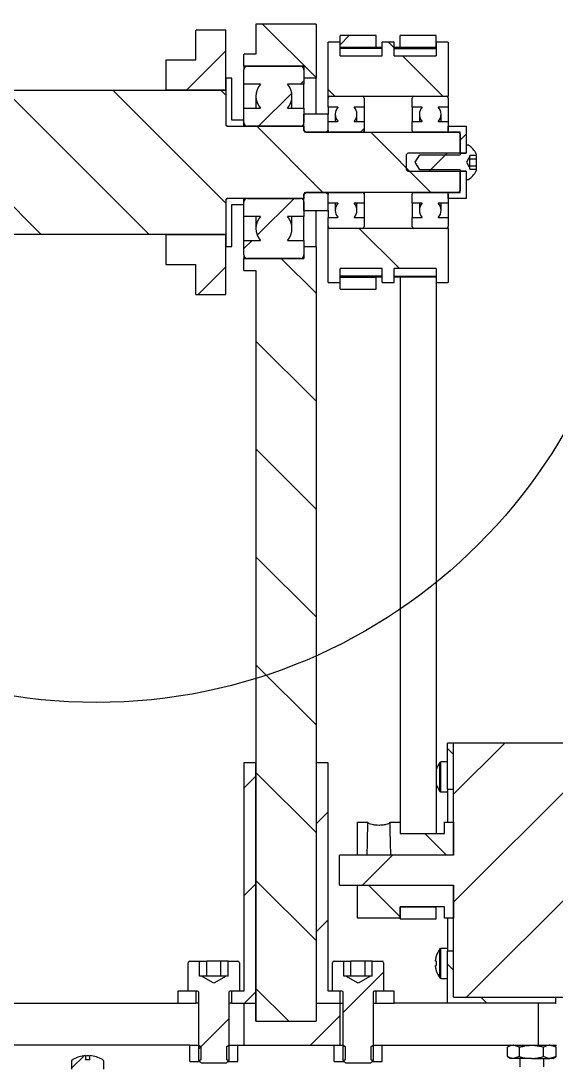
# Model space of a CAD drawing. Header units: millimetres. Extents: x -213 to 452, y 0 to 414.
# Drawn here: x 320.18 to 342.44, y 219.14 to 262.6 of the extents above; entities that cross this region are included whole.
import ezdxf

# ---------------------------------------------------------------- set-up
doc = ezdxf.new("R2010")
doc.units = ezdxf.units.MM
doc.linetypes.add('HIDDEN', pattern=[1.905, 1.27, -0.635])
doc.layers.add('NETDUT', color=7, linetype='HIDDEN')
doc.layers.add('NETMANH', color=7, linetype='Continuous')

msp = doc.modelspace()

# ---------------------------------------------------------------- hatches: boundary and pattern name
at = {"layer": 'NETDUT', "linetype": 'Continuous', "lineweight": 18}
h = msp.add_hatch(dxfattribs=at)
h.set_pattern_fill('ANSI31', color=256, style=0)
h.paths.add_polyline_path([(327.4546, 262.2171), (327.4546, 260.9664), (326.2046, 260.9664), (326.2046, 259.7164), (328.7046, 259.7164), (328.7046, 262.2171)], flags=0)
h = msp.add_hatch(dxfattribs=at)
h.set_pattern_fill('ANSI31', color=256, angle=90, style=0)
h.paths.add_polyline_path([(329.9546, 262.4664), (329.9546, 261.2164), (329.4546, 261.2164), (329.4546, 260.7164), (331.9546, 260.7164), (331.9546, 260.2164), (332.4546, 260.2164), (332.4546, 262.4664)], flags=0)
h = msp.add_hatch(dxfattribs=at)
h.set_pattern_fill('ANSI31', color=256, angle=90, style=0)
h.paths.add_polyline_path([(337.4546, 261.1433), (335.7046, 261.1433), (335.7046, 261.7164), (335.2046, 261.7164), (335.2046, 261.1433), (333.4546, 261.1433), (333.4546, 261.7164), (332.9546, 261.7164), (332.9546, 259.4664), (337.9546, 259.4664), (337.9546, 261.7164), (337.4546, 261.7164)], flags=0)
h = msp.add_hatch(dxfattribs=at)
h.set_pattern_fill('ANSI31', color=256, style=0)
h.paths.add_polyline_path([(334.9546, 261.4945), (334.9546, 261.9945), (333.4546, 261.9945), (333.4546, 261.4945)], flags=0)
h = msp.add_hatch(dxfattribs=at)
h.set_pattern_fill('ANSI31', color=256, style=0)
h.paths.add_polyline_path([(337.4546, 261.4939), (337.4546, 261.9939), (335.9546, 261.9939), (335.9546, 261.4939)], flags=0)
h = msp.add_hatch(dxfattribs=at)
h.set_pattern_fill('ANSI31', color=256, style=0)
edge = h.paths.add_edge_path(flags=0)
edge.add_line((331.9546, 258.9664), (331.2636, 258.9664))
edge.add_arc((330.7046, 259.4664), 0.75, 318.18969, 401.81031)
edge.add_line((331.2636, 259.9664), (331.9546, 259.9664))
edge.add_line((331.9546, 259.9664), (331.9546, 260.5664))
edge.add_arc((331.8046, 260.5664), 0.15, 0, 90)
edge.add_line((331.8046, 260.7164), (329.6046, 260.7164))
edge.add_arc((329.6046, 260.5664), 0.15, 90, 180)
edge.add_line((329.4546, 260.5664), (329.4546, 259.9664))
edge.add_line((329.4546, 259.9664), (330.1455, 259.9664))
edge.add_arc((330.7046, 259.4664), 0.75, 138.18969, 221.81031)
edge.add_line((330.1455, 258.9664), (329.4546, 258.9664))
edge.add_line((329.4546, 258.9664), (329.4546, 258.3664))
edge.add_arc((329.6046, 258.3664), 0.15, 180, 270)
edge.add_line((329.6046, 258.2164), (331.8046, 258.2164))
edge.add_arc((331.8046, 258.3664), 0.15, 270, 360)
edge.add_line((331.9546, 258.3664), (331.9546, 258.9664))
h = msp.add_hatch(dxfattribs=at)
h.set_pattern_fill('ANSI31', color=256, style=0)
h.paths.add_polyline_path([(328.7546, 258.2164), (329.4546, 258.2164), (329.4546, 258.4664), (328.9546, 258.4664), (328.9546, 260.2164), (328.7046, 260.2164), (328.7046, 258.2664)], flags=0)
h = msp.add_hatch(dxfattribs=at)
h.set_pattern_fill('ANSI31', color=256, angle=90, style=0)
edge = h.paths.add_edge_path(flags=0)
edge.add_line((338.3796, 257.9664), (332.0296, 257.9664))
edge.add_arc((332.0296, 258.0414), 0.075, 180, 270, ccw=False)
edge.add_line((331.9546, 258.0414), (331.9546, 258.2164))
edge.add_line((331.9546, 258.2164), (328.7796, 258.2164))
edge.add_arc((328.7796, 258.2914), 0.075, 180, 270, ccw=False)
edge.add_line((328.7046, 258.2914), (328.7046, 259.7164))
edge.add_line((328.7046, 259.7164), (317.2046, 259.7164))
edge.add_line((317.2046, 259.7164), (317.2046, 258.2914))
edge.add_arc((317.1296, 258.2914), 0.075, 270, 360, ccw=False)
edge.add_line((317.1296, 258.2164), (308.0296, 258.2164))
edge.add_line((308.0296, 258.2164), (307.9546, 258.1414))
edge.add_line((307.9546, 258.1414), (307.9546, 257.0289))
edge.add_line((307.9546, 257.0289), (309.6418, 257.0289))
edge.add_line((309.6418, 257.0289), (309.8296, 256.7164))
edge.add_line((309.8296, 256.7164), (309.6418, 256.4039))
edge.add_line((309.6418, 256.4039), (307.9546, 256.4039))
edge.add_line((307.9546, 256.4039), (307.9546, 255.2914))
edge.add_line((307.9546, 255.2914), (308.0296, 255.2164))
edge.add_line((308.0296, 255.2164), (317.1296, 255.2164))
edge.add_arc((317.1296, 255.1414), 0.075, 0, 90, ccw=False)
edge.add_line((317.2046, 255.1414), (317.2046, 253.7164))
edge.add_line((317.2046, 253.7164), (328.7046, 253.7164))
edge.add_line((328.7046, 253.7164), (328.7046, 255.1414))
edge.add_arc((328.7796, 255.1414), 0.075, 90, 180, ccw=False)
edge.add_line((328.7796, 255.2164), (331.9546, 255.2164))
edge.add_line((331.9546, 255.2164), (331.9546, 255.3914))
edge.add_arc((332.0296, 255.3914), 0.075, 90, 180, ccw=False)
edge.add_line((332.0296, 255.4664), (338.3796, 255.4664))
edge.add_line((338.3796, 255.4664), (338.4546, 255.5414))
edge.add_line((338.4546, 255.5414), (338.4546, 256.4039))
edge.add_line((338.4546, 256.4039), (336.7673, 256.4039))
edge.add_line((336.7673, 256.4039), (336.5796, 256.7164))
edge.add_line((336.5796, 256.7164), (336.7673, 257.0289))
edge.add_line((336.7673, 257.0289), (338.4546, 257.0289))
edge.add_line((338.4546, 257.0289), (338.4546, 257.8914))
edge.add_line((338.4546, 257.8914), (338.3796, 257.9664))
h = msp.add_hatch(dxfattribs=at)
h.set_pattern_fill('ANSI31', color=256, style=0)
edge = h.paths.add_edge_path(flags=0)
edge.add_line((333.3691, 258.4164), (332.9546, 258.4164))
edge.add_line((332.9546, 258.4164), (332.9546, 258.0414))
edge.add_arc((333.0296, 258.0414), 0.075, 180, 270)
edge.add_line((333.0296, 257.9664), (334.3796, 257.9664))
edge.add_arc((334.3796, 258.0414), 0.075, 270, 360)
edge.add_line((334.4546, 258.0414), (334.4546, 258.4164))
edge.add_line((334.4546, 258.4164), (334.04, 258.4164))
edge.add_arc((333.7046, 258.7164), 0.45, 318.18969, 401.81031)
edge.add_line((334.04, 259.0164), (334.4546, 259.0164))
edge.add_line((334.4546, 259.0164), (334.4546, 259.3914))
edge.add_arc((334.3796, 259.3914), 0.075, 0, 90)
edge.add_line((334.3796, 259.4664), (333.0296, 259.4664))
edge.add_arc((333.0296, 259.3914), 0.075, 90, 180)
edge.add_line((332.9546, 259.3914), (332.9546, 259.0164))
edge.add_line((332.9546, 259.0164), (333.3691, 259.0164))
edge.add_arc((333.7046, 258.7164), 0.45, 138.18969, 221.81031)
h = msp.add_hatch(dxfattribs=at)
h.set_pattern_fill('ANSI31', color=256, style=0)
edge = h.paths.add_edge_path(flags=0)
edge.add_line((336.8691, 258.4164), (336.4546, 258.4164))
edge.add_line((336.4546, 258.4164), (336.4546, 258.0414))
edge.add_arc((336.5296, 258.0414), 0.075, 180, 270)
edge.add_line((336.5296, 257.9664), (337.8796, 257.9664))
edge.add_arc((337.8796, 258.0414), 0.075, 270, 360)
edge.add_line((337.9546, 258.0414), (337.9546, 258.4164))
edge.add_line((337.9546, 258.4164), (337.54, 258.4164))
edge.add_arc((337.2046, 258.7164), 0.45, 318.18969, 401.81031)
edge.add_line((337.54, 259.0164), (337.9546, 259.0164))
edge.add_line((337.9546, 259.0164), (337.9546, 259.3914))
edge.add_arc((337.8796, 259.3914), 0.075, 0, 90)
edge.add_line((337.8796, 259.4664), (336.5296, 259.4664))
edge.add_arc((336.5296, 259.3914), 0.075, 90, 180)
edge.add_line((336.4546, 259.3914), (336.4546, 259.0164))
edge.add_line((336.4546, 259.0164), (336.8691, 259.0164))
edge.add_arc((337.2046, 258.7164), 0.45, 138.18969, 221.81031)
h = msp.add_hatch(dxfattribs=at)
h.set_pattern_fill('ANSI31', color=256, style=0)
h.paths.add_polyline_path([(332.8796, 257.9664), (332.9546, 258.0414), (332.9546, 258.7164), (331.9546, 258.7164), (331.9546, 258.0414), (332.0296, 257.9664)], flags=0)
h = msp.add_hatch(dxfattribs=at)
h.set_pattern_fill('ANSI31', color=256, style=0)
h.paths.add_polyline_path([(338.4546, 257.9664), (338.4546, 257.0914), (338.7046, 257.0914), (338.7046, 258.2164), (337.9546, 258.2164), (337.9546, 257.9664)], flags=0)
h = msp.add_hatch(dxfattribs=at)
h.set_pattern_fill('ANSI31', color=256, style=0)
edge = h.paths.add_edge_path(flags=0)
edge.add_line((339.1171, 256.3602), (339.1171, 256.4278))
edge.add_line((339.1171, 256.4278), (338.8571, 256.4278))
edge.add_line((338.8571, 256.4278), (338.8571, 256.4664))
edge.add_line((338.8571, 256.4664), (338.7127, 256.7164))
edge.add_line((338.7127, 256.7164), (338.8571, 256.9664))
edge.add_line((338.8571, 256.9664), (338.8571, 257.0051))
edge.add_line((338.8571, 257.0051), (339.1171, 257.0051))
edge.add_line((339.1171, 257.0051), (339.1171, 257.0727))
edge.add_arc((338.3587, 256.7164), 0.8379, 25.1629, 58.25374)
edge.add_line((338.7996, 257.4289), (338.7046, 257.4289))
edge.add_line((338.7046, 257.4289), (338.7046, 257.1164))
edge.add_arc((338.6796, 257.1164), 0.025, 270, 360, ccw=False)
edge.add_line((338.6796, 257.0914), (336.2747, 257.0914))
edge.add_line((336.2747, 257.0914), (336.2046, 257.0213))
edge.add_line((336.2046, 257.0213), (336.2046, 256.4116))
edge.add_line((336.2046, 256.4116), (336.2747, 256.3414))
edge.add_line((336.2747, 256.3414), (338.6796, 256.3414))
edge.add_arc((338.6796, 256.3164), 0.025, 0, 90, ccw=False)
edge.add_line((338.7046, 256.3164), (338.7046, 256.0039))
edge.add_line((338.7046, 256.0039), (338.7996, 256.0039))
edge.add_arc((338.3587, 256.7164), 0.8379, 301.74626, 334.8371)
h = msp.add_hatch(dxfattribs=at)
h.set_pattern_fill('ANSI31', color=256, style=0)
h.paths.add_polyline_path([(338.4546, 256.3414), (338.4546, 255.4664), (337.9546, 255.4664), (337.9546, 255.2164), (338.7046, 255.2164), (338.7046, 256.3414)], flags=0)
h = msp.add_hatch(dxfattribs=at)
h.set_pattern_fill('ANSI31', color=256, style=0)
h.paths.add_polyline_path([(328.9546, 254.9664), (329.4546, 254.9664), (329.4546, 255.2164), (328.7546, 255.2164), (328.7046, 255.1664), (328.7046, 253.2164), (328.9546, 253.2164)], flags=0)
h = msp.add_hatch(dxfattribs=at)
h.set_pattern_fill('ANSI31', color=256, style=0)
edge = h.paths.add_edge_path(flags=0)
edge.add_line((331.2636, 254.4664), (331.9546, 254.4664))
edge.add_line((331.9546, 254.4664), (331.9546, 255.0664))
edge.add_arc((331.8046, 255.0664), 0.15, 0, 90)
edge.add_line((331.8046, 255.2164), (329.6046, 255.2164))
edge.add_arc((329.6046, 255.0664), 0.15, 90, 180)
edge.add_line((329.4546, 255.0664), (329.4546, 254.4664))
edge.add_line((329.4546, 254.4664), (330.1455, 254.4664))
edge.add_arc((330.7046, 253.9664), 0.75, 138.18969, 221.81031)
edge.add_line((330.1455, 253.4664), (329.4546, 253.4664))
edge.add_line((329.4546, 253.4664), (329.4546, 252.8664))
edge.add_arc((329.6046, 252.8664), 0.15, 180, 270)
edge.add_line((329.6046, 252.7164), (331.8046, 252.7164))
edge.add_arc((331.8046, 252.8664), 0.15, 270, 360)
edge.add_line((331.9546, 252.8664), (331.9546, 253.4664))
edge.add_line((331.9546, 253.4664), (331.2636, 253.4664))
edge.add_arc((330.7046, 253.9664), 0.75, 318.18969, 401.81031)
h = msp.add_hatch(dxfattribs=at)
h.set_pattern_fill('ANSI31', color=256, style=0)
h.paths.add_polyline_path([(331.9546, 254.7164), (332.9546, 254.7164), (332.9546, 255.3914), (332.8796, 255.4664), (332.0296, 255.4664), (331.9546, 255.3914)], flags=0)
h = msp.add_hatch(dxfattribs=at)
h.set_pattern_fill('ANSI31', color=256, style=0)
edge = h.paths.add_edge_path(flags=0)
edge.add_line((332.9546, 255.0164), (333.3691, 255.0164))
edge.add_arc((333.7046, 254.7164), 0.45, 138.18969, 221.81031)
edge.add_line((333.3691, 254.4164), (332.9546, 254.4164))
edge.add_line((332.9546, 254.4164), (332.9546, 254.0414))
edge.add_arc((333.0296, 254.0414), 0.075, 180, 270)
edge.add_line((333.0296, 253.9664), (334.3796, 253.9664))
edge.add_arc((334.3796, 254.0414), 0.075, 270, 360)
edge.add_line((334.4546, 254.0414), (334.4546, 254.4164))
edge.add_line((334.4546, 254.4164), (334.04, 254.4164))
edge.add_arc((333.7046, 254.7164), 0.45, 318.18969, 401.81031)
edge.add_line((334.04, 255.0164), (334.4546, 255.0164))
edge.add_line((334.4546, 255.0164), (334.4546, 255.3914))
edge.add_arc((334.3796, 255.3914), 0.075, 0, 90)
edge.add_line((334.3796, 255.4664), (333.0296, 255.4664))
edge.add_arc((333.0296, 255.3914), 0.075, 90, 180)
edge.add_line((332.9546, 255.3914), (332.9546, 255.0164))
h = msp.add_hatch(dxfattribs=at)
h.set_pattern_fill('ANSI31', color=256, style=0)
edge = h.paths.add_edge_path(flags=0)
edge.add_line((336.4546, 255.0164), (336.8691, 255.0164))
edge.add_arc((337.2046, 254.7164), 0.45, 138.18969, 221.81031)
edge.add_line((336.8691, 254.4164), (336.4546, 254.4164))
edge.add_line((336.4546, 254.4164), (336.4546, 254.0414))
edge.add_arc((336.5296, 254.0414), 0.075, 180, 270)
edge.add_line((336.5296, 253.9664), (337.8796, 253.9664))
edge.add_arc((337.8796, 254.0414), 0.075, 270, 360)
edge.add_line((337.9546, 254.0414), (337.9546, 254.4164))
edge.add_line((337.9546, 254.4164), (337.54, 254.4164))
edge.add_arc((337.2046, 254.7164), 0.45, 318.18969, 401.81031)
edge.add_line((337.54, 255.0164), (337.9546, 255.0164))
edge.add_line((337.9546, 255.0164), (337.9546, 255.3914))
edge.add_arc((337.8796, 255.3914), 0.075, 0, 90)
edge.add_line((337.8796, 255.4664), (336.5296, 255.4664))
edge.add_arc((336.5296, 255.3914), 0.075, 90, 180)
edge.add_line((336.4546, 255.3914), (336.4546, 255.0164))
h = msp.add_hatch(dxfattribs=at)
h.set_pattern_fill('ANSI31', color=256, angle=90, style=0)
h.paths.add_polyline_path([(335.2046, 251.7164), (335.7046, 251.7164), (335.7046, 252.2896), (337.4546, 252.2896), (337.4546, 251.7164), (337.9546, 251.7164), (337.9546, 253.9664), (332.9546, 253.9664), (332.9546, 251.7164), (333.4546, 251.7164), (333.4546, 252.2896), (335.2046, 252.2896)], flags=0)
h = msp.add_hatch(dxfattribs=at)
h.set_pattern_fill('ANSI31', color=256, style=0)
h.paths.add_polyline_path([(327.4546, 252.4664), (327.4546, 251.2164), (328.7046, 251.2164), (328.7046, 253.7164), (326.2046, 253.7164), (326.2046, 252.4664)], flags=0)
h = msp.add_hatch(dxfattribs=at)
h.set_pattern_fill('ANSI31', color=256, angle=90, style=0)
h.paths.add_polyline_path([(329.4546, 252.7164), (329.4546, 252.2164), (329.9546, 252.2164), (329.9546, 220.9664), (332.4546, 220.9664), (332.4546, 253.2164), (331.9546, 253.2164), (331.9546, 252.7164)], flags=0)
h = msp.add_hatch(dxfattribs=at)
h.set_pattern_fill('ANSI31', color=256, style=0)
h.paths.add_polyline_path([(333.4546, 251.9389), (333.4546, 251.4389), (334.9546, 251.4389), (334.9546, 251.9389)], flags=0)
h = msp.add_hatch(dxfattribs=at)
h.set_pattern_fill('ANSI31', color=256, style=0)
h.paths.add_polyline_path([(350.6796, 232.5414), (350.0665, 232.5414), (350.0665, 231.2914), (348.643, 231.2914), (348.643, 232.5414), (338.1796, 232.5414), (338.1796, 227.8789), (333.4296, 227.8789), (333.4296, 226.6289), (338.1796, 226.6289), (338.1796, 221.9664), (350.6796, 221.9664)], flags=0)
h = msp.add_hatch(dxfattribs=at)
h.set_pattern_fill('ANSI31', color=256, angle=90, style=0)
h.paths.add_polyline_path([(338.1796, 230.6289), (338.1796, 232.5414), (337.9296, 232.5414), (337.9296, 230.6289)], flags=0)
h = msp.add_hatch(dxfattribs=at)
h.set_pattern_fill('ANSI31', color=256, style=0)
h.paths.add_polyline_path([(329.9546, 231.7164), (329.4546, 231.7164), (329.4546, 222.2164), (328.9546, 222.2164), (328.9546, 221.7164), (329.9546, 221.7164)], flags=0)
h = msp.add_hatch(dxfattribs=at)
h.set_pattern_fill('ANSI31', color=256, style=0)
h.paths.add_polyline_path([(333.4546, 222.2164), (332.9546, 222.2164), (332.9546, 231.7164), (332.4546, 231.7164), (332.4546, 221.7164), (333.4546, 221.7164)], flags=0)
h = msp.add_hatch(dxfattribs=at)
h.set_pattern_fill('ANSI31', color=256, angle=90, style=0)
edge = h.paths.add_edge_path(flags=0)
edge.add_line((334.1796, 229.2539), (334.1796, 227.8789))
edge.add_line((334.1796, 227.8789), (334.5707, 227.8789))
edge.add_ellipse((335.0671, 227.2539), major_axis=(0, -5.1716), ratio=0.096681, start_angle=247.24919, end_angle=263.05877, ccw=False)
edge.add_line((334.606, 229.2539), (334.1796, 229.2539))
h = msp.add_hatch(dxfattribs=at)
h.set_pattern_fill('ANSI31', color=256, angle=90, style=0)
edge = h.paths.add_edge_path(flags=0)
edge.add_line((335.9546, 228.7814), (335.9546, 229.2539))
edge.add_line((335.9546, 229.2539), (335.5282, 229.2539))
edge.add_ellipse((335.0671, 227.2539), major_axis=(0, -5.1716), ratio=0.096681, start_angle=96.94123, end_angle=112.75081, ccw=False)
edge.add_line((335.5634, 227.8789), (338.1796, 227.8789))
edge.add_line((338.1796, 227.8789), (338.1796, 229.2539))
edge.add_line((338.1796, 229.2539), (337.8046, 229.2539))
edge.add_line((337.8046, 229.2539), (337.8046, 228.7814))
edge.add_line((337.8046, 228.7814), (335.9546, 228.7814))
h = msp.add_hatch(dxfattribs=at)
h.set_pattern_fill('ANSI31', color=256, angle=90, style=0)
h.paths.add_polyline_path([(334.1796, 226.6289), (334.1796, 225.2539), (335.9546, 225.2539), (335.9546, 225.7264), (337.8046, 225.7264), (337.8046, 225.2539), (338.1796, 225.2539), (338.1796, 226.6289)], flags=0)
h = msp.add_hatch(dxfattribs=at)
h.set_pattern_fill('ANSI31', color=256, style=0)
h.paths.add_polyline_path([(335.9546, 225.7264), (335.9546, 225.2264), (337.4546, 225.2264), (337.4546, 225.7264)], flags=0)
h = msp.add_hatch(dxfattribs=at)
h.set_pattern_fill('ANSI31', color=256, angle=90, style=0)
h.paths.add_polyline_path([(338.1796, 221.9664), (338.1796, 223.8789), (337.9296, 223.8789), (337.9296, 221.7164), (342.4296, 221.7164), (342.4296, 221.9664)], flags=0)
h = msp.add_hatch(dxfattribs=at)
h.set_pattern_fill('ANSI31', color=256, style=0)
edge = h.paths.add_edge_path(flags=0)
edge.add_line((329.2046, 223.4664), (328.794, 223.4664))
edge.add_line((328.794, 223.4664), (328.794, 222.8414))
edge.add_line((328.794, 222.8414), (328.7151, 222.8414))
edge.add_line((328.7151, 222.8414), (328.2046, 222.5467))
edge.add_line((328.2046, 222.5467), (327.6941, 222.8414))
edge.add_line((327.6941, 222.8414), (327.6151, 222.8414))
edge.add_line((327.6151, 222.8414), (327.6151, 223.4664))
edge.add_line((327.6151, 223.4664), (327.2046, 223.4664))
edge.add_arc((327.2046, 223.4039), 0.0625, 90, 180)
edge.add_line((327.1421, 223.4039), (327.1421, 222.2164))
edge.add_line((327.1421, 222.2164), (327.5296, 222.2164))
edge.add_arc((327.5296, 222.1664), 0.05, 0, 90, ccw=False)
edge.add_line((327.5796, 222.1664), (327.5796, 219.3277))
edge.add_line((327.5796, 219.3277), (327.6908, 219.2164))
edge.add_line((327.6908, 219.2164), (328.7183, 219.2164))
edge.add_line((328.7183, 219.2164), (328.8296, 219.3277))
edge.add_line((328.8296, 219.3277), (328.8296, 222.1664))
edge.add_arc((328.8796, 222.1664), 0.05, 90, 180, ccw=False)
edge.add_line((328.8796, 222.2164), (329.2671, 222.2164))
edge.add_line((329.2671, 222.2164), (329.2671, 223.4039))
edge.add_arc((329.2046, 223.4039), 0.0625, 0, 90)
h = msp.add_hatch(dxfattribs=at)
h.set_pattern_fill('ANSI31', color=256, style=0)
edge = h.paths.add_edge_path(flags=0)
edge.add_line((335.2046, 223.4664), (334.794, 223.4664))
edge.add_line((334.794, 223.4664), (334.794, 222.8414))
edge.add_line((334.794, 222.8414), (334.7151, 222.8414))
edge.add_line((334.7151, 222.8414), (334.2046, 222.5467))
edge.add_line((334.2046, 222.5467), (333.6941, 222.8414))
edge.add_line((333.6941, 222.8414), (333.6151, 222.8414))
edge.add_line((333.6151, 222.8414), (333.6151, 223.4664))
edge.add_line((333.6151, 223.4664), (333.2046, 223.4664))
edge.add_arc((333.2046, 223.4039), 0.0625, 90, 180)
edge.add_line((333.1421, 223.4039), (333.1421, 222.2164))
edge.add_line((333.1421, 222.2164), (333.5296, 222.2164))
edge.add_arc((333.5296, 222.1664), 0.05, 0, 90, ccw=False)
edge.add_line((333.5796, 222.1664), (333.5796, 219.3277))
edge.add_line((333.5796, 219.3277), (333.6908, 219.2164))
edge.add_line((333.6908, 219.2164), (334.7183, 219.2164))
edge.add_line((334.7183, 219.2164), (334.8296, 219.3277))
edge.add_line((334.8296, 219.3277), (334.8296, 222.1664))
edge.add_arc((334.8796, 222.1664), 0.05, 90, 180, ccw=False)
edge.add_line((334.8796, 222.2164), (335.2671, 222.2164))
edge.add_line((335.2671, 222.2164), (335.2671, 223.4039))
edge.add_arc((335.2046, 223.4039), 0.0625, 0, 90)
h = msp.add_hatch(dxfattribs=at)
h.set_pattern_fill('ANSI31', color=256, style=0)
h.paths.add_polyline_path([(327.4546, 222.2164), (326.7046, 222.2164), (326.7046, 221.7164), (327.4546, 221.7164)], flags=0)
h = msp.add_hatch(dxfattribs=at)
h.set_pattern_fill('ANSI31', color=256, style=0)
h.paths.add_polyline_path([(334.9546, 221.7164), (335.7046, 221.7164), (335.7046, 222.2164), (334.9546, 222.2164)], flags=0)
h = msp.add_hatch(dxfattribs=at)
h.set_pattern_fill('ANSI31', color=256, style=0)
h.paths.add_polyline_path([(333.4546, 221.7164), (332.4546, 221.7164), (332.4546, 220.9664), (329.9546, 220.9664), (329.9546, 221.7164), (329.4546, 221.7164), (329.4546, 219.9664), (333.4546, 219.9664)], flags=0)
h = msp.add_hatch(dxfattribs=at)
h.set_pattern_fill('ANSI31', color=256, angle=90, style=0)
h.paths.add_polyline_path([(327.5796, 219.9664), (327.2046, 219.9664), (327.2046, 219.2914), (327.5796, 219.2914), (327.5796, 219.2978), (327.6796, 219.3678), (327.6796, 219.8964)], flags=0)
h = msp.add_hatch(dxfattribs=at)
h.set_pattern_fill('ANSI31', color=256, angle=90, style=0)
h.paths.add_polyline_path([(329.2046, 219.9664), (328.8296, 219.9664), (328.7296, 219.8964), (328.7296, 219.3678), (328.8296, 219.2978), (328.8296, 219.2914), (329.2046, 219.2914)], flags=0)
h = msp.add_hatch(dxfattribs=at)
h.set_pattern_fill('ANSI31', color=256, angle=90, style=0)
h.paths.add_polyline_path([(333.5796, 219.9664), (333.2046, 219.9664), (333.2046, 219.2914), (333.5796, 219.2914), (333.5796, 219.2978), (333.6796, 219.3678), (333.6796, 219.8964)], flags=0)
h = msp.add_hatch(dxfattribs=at)
h.set_pattern_fill('ANSI31', color=256, angle=90, style=0)
h.paths.add_polyline_path([(335.2046, 219.9664), (334.8296, 219.9664), (334.7296, 219.8964), (334.7296, 219.3678), (334.8296, 219.2978), (334.8296, 219.2914), (335.2046, 219.2914)], flags=0)
h = msp.add_hatch(dxfattribs=at)
h.set_pattern_fill('ANSI31', color=256, style=0)
edge = h.paths.add_edge_path(flags=0)
edge.add_spline(control_points=[(323.6084, 219.3156), (323.6084, 219.3221), (323.6073, 219.3287), (323.6054, 219.3349), (323.6039, 219.3396), (323.6018, 219.3441), (323.5994, 219.3482), (323.5951, 219.3554), (323.5894, 219.3618), (323.5829, 219.367), (323.5803, 219.369), (323.5775, 219.3709), (323.5747, 219.3726)], knot_values=[0.0017024, 0.0017024, 0.0017024, 0.0017024, 0.0017814, 0.0017814, 0.0017814, 0.0018399, 0.0018399, 0.0018399, 0.0019406, 0.0019406, 0.0019406, 0.0019808, 0.0019808, 0.0019808, 0.0019808], weights=[1, 1, 1, 1, 1, 1, 1, 1, 1, 1, 1, 1, 1], degree=3, periodic=0)
edge.add_arc((322.9546, 218.3164), 1.2247, 59.58132, 85.66856)
edge.add_line((323.0471, 219.5377), (323.0471, 219.3659))
edge.add_line((323.0471, 219.3659), (322.8621, 219.3659))
edge.add_line((322.8621, 219.3659), (322.8621, 219.5377))
edge.add_arc((322.9546, 218.3164), 1.2247, 94.33144, 120.41868)
edge.add_spline(control_points=[(322.3344, 219.3726), (322.3296, 219.3698), (322.3251, 219.3664), (322.3211, 219.3625), (322.3159, 219.3575), (322.3115, 219.3517), (322.3081, 219.3453), (322.3048, 219.3391), (322.3025, 219.3322), (322.3015, 219.3252), (322.301, 219.322), (322.3007, 219.3188), (322.3007, 219.3156)], knot_values=[0.0005088, 0.0005088, 0.0005088, 0.0005088, 0.0005761, 0.0005761, 0.0005761, 0.0006626, 0.0006626, 0.0006626, 0.0007479, 0.0007479, 0.0007479, 0.0007865, 0.0007865, 0.0007865, 0.0007865], weights=[1, 1, 1, 1, 1, 1, 1, 1, 1, 1, 1, 1, 1], degree=3, periodic=0)
edge.add_line((322.3007, 219.3156), (322.3007, 218.9664))
edge.add_line((322.3007, 218.9664), (322.6423, 218.9664))
edge.add_spline(control_points=[(322.6423, 218.9664), (322.6436, 218.9664), (322.645, 218.9664), (322.6463, 218.9663), (322.6508, 218.9658), (322.6553, 218.9646), (322.6594, 218.9627), (322.6625, 218.9612), (322.6654, 218.9593), (322.6679, 218.9569), (322.6698, 218.9551), (322.6715, 218.9529), (322.6727, 218.9506), (322.6732, 218.9498), (322.6736, 218.9489), (322.6739, 218.948), (322.6746, 218.946), (322.675, 218.9438), (322.675, 218.9416), (322.675, 218.9416), (322.675, 218.9415), (322.675, 218.9414)], knot_values=[0.0005634, 0.0005634, 0.0005634, 0.0005634, 0.0005792, 0.0005792, 0.0005792, 0.0006336, 0.0006336, 0.0006336, 0.000675, 0.000675, 0.000675, 0.0007066, 0.0007066, 0.0007066, 0.000718, 0.000718, 0.000718, 0.0007438, 0.0007438, 0.0007438, 0.0007445, 0.0007445, 0.0007445, 0.0007445], weights=[1, 1, 1, 1, 1, 1, 1, 1, 1, 1, 1, 1, 1, 1, 1, 1, 1, 1, 1, 1, 1, 1], degree=3, periodic=0)
edge.add_line((322.675, 218.9414), (322.675, 216.9664))
edge.add_line((322.675, 216.9664), (323.2341, 216.9664))
edge.add_line((323.2341, 216.9664), (323.2341, 218.9414))
edge.add_spline(control_points=[(323.2341, 218.9414), (323.2341, 218.9419), (323.2341, 218.9424), (323.2341, 218.9429), (323.2343, 218.945), (323.2348, 218.9471), (323.2356, 218.949), (323.2365, 218.951), (323.2377, 218.9529), (323.2391, 218.9546), (323.2411, 218.9571), (323.2436, 218.9592), (323.2463, 218.9608), (323.2498, 218.963), (323.2538, 218.9645), (323.2578, 218.9654), (323.2607, 218.9661), (323.2638, 218.9664), (323.2668, 218.9664)], knot_values=[0.000386, 0.000386, 0.000386, 0.000386, 0.0003916, 0.0003916, 0.0003916, 0.000417, 0.000417, 0.000417, 0.000443, 0.000443, 0.000443, 0.0004813, 0.0004813, 0.0004813, 0.0005307, 0.0005307, 0.0005307, 0.0005671, 0.0005671, 0.0005671, 0.0005671], weights=[1, 1, 1, 1, 1, 1, 1, 1, 1, 1, 1, 1, 1, 1, 1, 1, 1, 1, 1], degree=3, periodic=0)
edge.add_line((323.2668, 218.9664), (323.6084, 218.9664))
edge.add_line((323.6084, 218.9664), (323.6084, 219.3156))

# ---------------------------------------------------------------- linework, layer by layer
at = {"color": 7, "linetype": 'Continuous', "lineweight": 25}
for p, q in [((328.7046, 262.2171), (327.4546, 262.2171)), ((327.4546, 260.9664), (327.4546, 262.2171)), ((328.7046, 259.7164), (328.7046, 262.2171)), ((332.4546, 262.4664), (329.9546, 262.4664)), ((329.9546, 262.4664), (329.9546, 261.2164)), ((332.4546, 262.4664), (332.4546, 260.2164)), ((333.4546, 261.7164), (332.9546, 261.7164)), ((332.9546, 259.4664), (332.9546, 261.7164)), ((334.9546, 261.9945), (333.4546, 261.9945)), ((333.4546, 261.4945), (333.4546, 261.9945)), ((333.4546, 261.1433), (333.4546, 261.7164)), ((334.9546, 261.4945), (334.9546, 261.9945)), ((335.7046, 261.7164), (335.2046, 261.7164)), ((335.2046, 261.1433), (335.2046, 261.7164)), ((335.7046, 261.1433), (335.7046, 261.7164)), ((337.4546, 261.9939), (335.9546, 261.9939)), ((335.9546, 261.4939), (335.9546, 261.9939)), ((337.4546, 261.4939), (337.4546, 261.9939)), ((337.9546, 261.7164), (337.4546, 261.7164)), ((337.4546, 261.7164), (337.4546, 261.1433)), ((337.9546, 261.7164), (337.9546, 259.4664)), ((329.4546, 260.7164), (329.4546, 261.2164)), ((329.9546, 261.2164), (329.4546, 261.2164)), ((334.9546, 261.4945), (333.4546, 261.4945)), ((333.4546, 261.4934), (334.9546, 261.4934)), ((335.2046, 261.4902), (333.4546, 261.4902)), ((335.2046, 261.4583), (333.4546, 261.4583)), ((334.9546, 261.4945), (334.9546, 261.4934)), ((334.9546, 261.4934), (334.9546, 261.4902)), ((337.4546, 261.4902), (335.7046, 261.4902)), ((335.7046, 261.4583), (337.4546, 261.4583)), ((337.4546, 261.4939), (335.9546, 261.4939)), ((335.9546, 261.4939), (335.9546, 261.4902)), ((327.4546, 260.9664), (326.2046, 260.9664)), ((326.2046, 260.9664), (326.2046, 259.7164)), ((333.4546, 261.1433), (335.2046, 261.1433)), ((335.7046, 261.1433), (337.4546, 261.1433)), ((331.9546, 260.7164), (329.4546, 260.7164)), ((329.4546, 260.7164), (329.4546, 260.5664)), ((329.4546, 259.9664), (329.4546, 260.5664)), ((329.6046, 260.7164), (331.8046, 260.7164)), ((331.9546, 260.7164), (331.9546, 260.2164)), ((331.9546, 260.5664), (331.9546, 259.9664)), ((328.9546, 260.2164), (328.7046, 260.2164)), ((328.7046, 260.2164), (328.7046, 258.2664)), ((328.9546, 258.4664), (328.9546, 260.2164)), ((330.1455, 259.9664), (329.4546, 259.9664)), ((329.4546, 258.9664), (329.4546, 259.9664)), ((331.9546, 259.9664), (331.2636, 259.9664)), ((332.4546, 260.2164), (331.9546, 260.2164)), ((331.9546, 258.9664), (331.9546, 259.9664)), ((332.4546, 258.7164), (332.4546, 260.2164)), ((317.2046, 259.7164), (328.7046, 259.7164)), ((328.7046, 259.7164), (326.2046, 259.7164)), ((328.7046, 259.7164), (328.7046, 258.2914)), ((329.9546, 259.4664), (329.9546, 258.9664)), ((331.4546, 258.9664), (331.4546, 259.4664)), ((332.9546, 259.4664), (337.9546, 259.4664)), ((332.9546, 259.3914), (332.9546, 259.4664)), ((332.9546, 259.0164), (332.9546, 259.3914)), ((333.0296, 259.4664), (334.3796, 259.4664)), ((334.4546, 259.3914), (334.4546, 259.0164)), ((336.4546, 259.0164), (336.4546, 259.3914)), ((336.5296, 259.4664), (337.8796, 259.4664)), ((337.9546, 259.3914), (337.9546, 259.4664)), ((337.9546, 259.3914), (337.9546, 259.0164)), ((329.4546, 258.3664), (329.4546, 258.9664)), ((329.4546, 258.9664), (330.1455, 258.9664)), ((331.2636, 258.9664), (331.9546, 258.9664)), ((331.9546, 258.9664), (331.9546, 258.3664)), ((331.9546, 258.0414), (331.9546, 258.7164)), ((332.9546, 258.7164), (331.9546, 258.7164)), ((333.3691, 259.0164), (332.9546, 259.0164)), ((332.9546, 259.0164), (332.9546, 258.7164)), ((332.9546, 258.0414), (332.9546, 258.7164)), ((333.2546, 258.7164), (333.2546, 258.4164)), ((334.4546, 259.0164), (334.04, 259.0164)), ((334.1546, 258.4164), (334.1546, 258.7164)), ((334.4546, 259.0164), (334.4546, 258.4164)), ((336.8691, 259.0164), (336.4546, 259.0164)), ((336.4546, 259.0164), (336.4546, 258.4164)), ((336.7546, 258.7164), (336.7546, 258.4164)), ((337.9546, 259.0164), (337.54, 259.0164)), ((337.6546, 258.4164), (337.6546, 258.7164)), ((337.9546, 259.0164), (337.9546, 258.4164)), ((328.7546, 258.2164), (328.7046, 258.2664)), ((328.7546, 258.2164), (329.4546, 258.2164)), ((328.7796, 258.2164), (331.9546, 258.2164)), ((329.4546, 258.4664), (328.9546, 258.4664)), ((329.4546, 258.2164), (329.4546, 258.4664)), ((331.8046, 258.2164), (329.6046, 258.2164)), ((331.9546, 258.2164), (331.9546, 258.0414)), ((332.9546, 258.4164), (333.3691, 258.4164)), ((332.9546, 258.0414), (332.9546, 258.4164)), ((334.04, 258.4164), (334.4546, 258.4164)), ((334.4546, 258.4164), (334.4546, 258.0414)), ((336.4546, 258.4164), (336.8691, 258.4164)), ((336.4546, 258.0414), (336.4546, 258.4164)), ((337.54, 258.4164), (337.9546, 258.4164)), ((337.9546, 258.4164), (337.9546, 258.0414)), ((337.9546, 258.2164), (338.7046, 258.2164)), ((337.9546, 257.9664), (337.9546, 258.2164)), ((338.7046, 258.2164), (338.7046, 257.0914)), ((332.0296, 257.9664), (331.9546, 258.0414)), ((332.8796, 257.9664), (332.0296, 257.9664)), ((332.0296, 257.9664), (338.3796, 257.9664)), ((332.9546, 258.0414), (332.8796, 257.9664)), ((332.9546, 258.0414), (332.9546, 257.9664)), ((334.3796, 257.9664), (333.0296, 257.9664)), ((334.4546, 258.0414), (334.4546, 257.9664)), ((336.4546, 258.0414), (336.4546, 257.9664)), ((337.8796, 257.9664), (336.5296, 257.9664)), ((338.4546, 257.9664), (337.9546, 257.9664)), ((338.3796, 257.9664), (338.4546, 257.8914)), ((338.4546, 257.0914), (338.4546, 257.9664)), ((338.4546, 257.8914), (338.4546, 257.0289)), ((338.7046, 257.4289), (338.7046, 257.1164)), ((338.7996, 257.4289), (338.7046, 257.4289)), ((336.2747, 257.0914), (336.2046, 257.0213)), ((336.2046, 257.0213), (336.2046, 256.4116)), ((338.6796, 257.0914), (336.2747, 257.0914)), ((336.5796, 256.7164), (336.7673, 257.0289)), ((336.7673, 257.0289), (338.4546, 257.0289)), ((338.4546, 257.0914), (338.7046, 257.0914)), ((338.8571, 256.9664), (338.7127, 256.7164)), ((339.1171, 257.0051), (338.8571, 257.0051)), ((338.8571, 256.9664), (338.8571, 257.0051)), ((338.8571, 256.933), (338.8571, 256.9664)), ((338.8571, 256.7164), (338.8571, 256.933)), ((339.1171, 257.0727), (339.1171, 257.0051)), ((339.1171, 257.0051), (339.1171, 256.8608)), ((336.7673, 256.4039), (336.5796, 256.7164)), ((338.7127, 256.7164), (338.8571, 256.4664)), ((338.8571, 256.8608), (339.1171, 256.8608)), ((338.8571, 256.4999), (338.8571, 256.7164)), ((338.8571, 256.5721), (339.1171, 256.5721)), ((338.8571, 256.4664), (338.8571, 256.4999)), ((338.8571, 256.4278), (338.8571, 256.4664)), ((339.1171, 256.8608), (339.1171, 256.5721)), ((339.1171, 256.5721), (339.1171, 256.4278)), ((336.2046, 256.4116), (336.2747, 256.3414)), ((336.2747, 256.3414), (338.6796, 256.3414)), ((338.4546, 256.4039), (336.7673, 256.4039)), ((338.4546, 256.4039), (338.4546, 255.5414)), ((338.7046, 256.3414), (338.4546, 256.3414)), ((338.4546, 255.4664), (338.4546, 256.3414)), ((338.7046, 256.3414), (338.7046, 255.2164)), ((338.7046, 256.3164), (338.7046, 256.0039)), ((338.7046, 256.0039), (338.7996, 256.0039)), ((338.8571, 256.4278), (339.1171, 256.4278)), ((339.1171, 256.4278), (339.1171, 256.3602)), ((328.7046, 255.1664), (328.7546, 255.2164)), ((328.7046, 255.1664), (328.7046, 253.2164)), ((328.7046, 255.1414), (328.7046, 253.7164)), ((329.4546, 255.2164), (328.7546, 255.2164)), ((331.9546, 255.2164), (328.7796, 255.2164)), ((329.4546, 254.9664), (329.4546, 255.2164)), ((329.6046, 255.2164), (331.8046, 255.2164)), ((331.9546, 255.3914), (332.0296, 255.4664)), ((331.9546, 254.7164), (331.9546, 255.3914)), ((331.9546, 255.3914), (331.9546, 255.2164)), ((332.0296, 255.4664), (332.8796, 255.4664)), ((338.3796, 255.4664), (332.0296, 255.4664)), ((332.8796, 255.4664), (332.9546, 255.3914)), ((332.9546, 255.4664), (332.9546, 255.3914)), ((332.9546, 254.7164), (332.9546, 255.3914)), ((332.9546, 255.0164), (332.9546, 255.3914)), ((333.0296, 255.4664), (334.3796, 255.4664)), ((334.4546, 255.4664), (334.4546, 255.3914)), ((334.4546, 255.3914), (334.4546, 255.0164)), ((336.4546, 255.4664), (336.4546, 255.3914)), ((336.4546, 255.0164), (336.4546, 255.3914)), ((336.5296, 255.4664), (337.8796, 255.4664)), ((337.9546, 255.4664), (338.4546, 255.4664)), ((337.9546, 255.2164), (337.9546, 255.4664)), ((337.9546, 255.3914), (337.9546, 255.0164)), ((338.7046, 255.2164), (337.9546, 255.2164)), ((338.4546, 255.5414), (338.3796, 255.4664)), ((328.9546, 254.9664), (329.4546, 254.9664)), ((328.9546, 253.2164), (328.9546, 254.9664)), ((329.4546, 254.4664), (329.4546, 255.0664)), ((331.9546, 255.0664), (331.9546, 254.4664)), ((331.9546, 254.7164), (332.9546, 254.7164)), ((332.4546, 253.2164), (332.4546, 254.7164)), ((333.3691, 255.0164), (332.9546, 255.0164)), ((332.9546, 254.7164), (332.9546, 254.4164)), ((333.2546, 255.0164), (333.2546, 254.7164)), ((334.4546, 255.0164), (334.04, 255.0164)), ((334.1546, 254.7164), (334.1546, 255.0164)), ((334.4546, 255.0164), (334.4546, 254.4164)), ((336.4546, 255.0164), (336.4546, 254.4164)), ((336.8691, 255.0164), (336.4546, 255.0164)), ((336.7546, 255.0164), (336.7546, 254.7164)), ((337.9546, 255.0164), (337.54, 255.0164)), ((337.6546, 254.7164), (337.6546, 255.0164)), ((337.9546, 255.0164), (337.9546, 254.4164)), ((330.1455, 254.4664), (329.4546, 254.4664)), ((329.4546, 253.4664), (329.4546, 254.4664)), ((329.9546, 254.4664), (329.9546, 253.9664)), ((331.9546, 254.4664), (331.2636, 254.4664)), ((331.4546, 253.9664), (331.4546, 254.4664)), ((331.9546, 253.4664), (331.9546, 254.4664)), ((332.9546, 254.4164), (333.3691, 254.4164)), ((332.9546, 254.0414), (332.9546, 254.4164)), ((334.04, 254.4164), (334.4546, 254.4164)), ((334.4546, 254.4164), (334.4546, 254.0414)), ((336.4546, 254.4164), (336.8691, 254.4164)), ((336.4546, 254.0414), (336.4546, 254.4164)), ((337.54, 254.4164), (337.9546, 254.4164)), ((337.9546, 254.4164), (337.9546, 254.0414)), ((332.9546, 253.9664), (332.9546, 254.0414)), ((337.9546, 253.9664), (332.9546, 253.9664)), ((332.9546, 251.7164), (332.9546, 253.9664)), ((334.3796, 253.9664), (333.0296, 253.9664)), ((337.8796, 253.9664), (336.5296, 253.9664)), ((337.9546, 253.9664), (337.9546, 254.0414)), ((337.9546, 253.9664), (337.9546, 251.7164)), ((328.7046, 253.7164), (317.2046, 253.7164)), ((326.2046, 253.7164), (328.7046, 253.7164)), ((326.2046, 253.7164), (326.2046, 252.4664)), ((328.7046, 251.2164), (328.7046, 253.7164)), ((329.4546, 252.8664), (329.4546, 253.4664)), ((329.4546, 253.4664), (330.1455, 253.4664)), ((331.2636, 253.4664), (331.9546, 253.4664)), ((331.9546, 253.4664), (331.9546, 252.8664)), ((328.7046, 253.2164), (328.9546, 253.2164)), ((331.9546, 253.2164), (331.9546, 252.7164)), ((331.9546, 253.2164), (332.4546, 253.2164)), ((332.4546, 253.2164), (332.4546, 220.9664)), ((329.4546, 252.8664), (329.4546, 252.7164)), ((329.4546, 252.7164), (331.9546, 252.7164)), ((329.4546, 252.2164), (329.4546, 252.7164)), ((331.8046, 252.7164), (329.6046, 252.7164)), ((326.2046, 252.4664), (327.4546, 252.4664)), ((327.4546, 251.2164), (327.4546, 252.4664)), ((329.4546, 252.2164), (329.9546, 252.2164)), ((329.9546, 252.2164), (329.9546, 220.9664)), ((335.2046, 252.2896), (333.4546, 252.2896)), ((333.4546, 251.7164), (333.4546, 252.2896)), ((335.2046, 251.7164), (335.2046, 252.2896)), ((337.4546, 252.2896), (335.7046, 252.2896)), ((335.7046, 251.7164), (335.7046, 252.2896)), ((337.4546, 252.2896), (337.4546, 251.7164)), ((332.9546, 251.7164), (333.4546, 251.7164)), ((335.2046, 251.9784), (333.4546, 251.9784)), ((333.4546, 251.9472), (335.2046, 251.9472)), ((333.4546, 251.9389), (334.9546, 251.9389)), ((333.4546, 251.4389), (333.4546, 251.9389)), ((334.9546, 251.9472), (334.9546, 251.9389)), ((334.9546, 251.4389), (334.9546, 251.9389)), ((335.2046, 251.7164), (335.7046, 251.7164)), ((335.7046, 251.9784), (337.4546, 251.9784)), ((335.7046, 251.9472), (337.4546, 251.9472)), ((335.9546, 251.9472), (335.9546, 229.2539)), ((337.4546, 251.7164), (337.9546, 251.7164)), ((337.4546, 251.7164), (337.4546, 228.7814)), ((327.4546, 251.2164), (328.7046, 251.2164)), ((333.4546, 251.4389), (334.9546, 251.4389)), ((338.1796, 232.5414), (337.9296, 232.5414)), ((337.9296, 230.6289), (337.9296, 232.5414)), ((338.1796, 227.8789), (338.1796, 232.5414)), ((348.643, 232.5414), (338.1796, 232.5414)), ((338.1796, 230.6289), (338.1796, 232.5414)), ((329.4546, 231.7164), (329.4546, 222.2164)), ((329.9546, 231.7164), (329.4546, 231.7164)), ((329.9546, 221.7164), (329.9546, 231.7164)), ((332.4546, 231.7164), (332.4546, 221.7164)), ((332.9546, 231.7164), (332.4546, 231.7164)), ((332.9546, 222.2164), (332.9546, 231.7164)), ((337.9296, 231.7603), (337.6533, 231.7603)), ((337.6533, 230.5103), (337.9296, 230.5103)), ((337.9296, 230.6289), (338.1796, 230.6289)), ((337.9296, 230.6289), (337.9296, 229.2539)), ((334.1796, 229.2539), (334.606, 229.2539)), ((334.1796, 227.8789), (334.1796, 229.2539)), ((335.5282, 229.2539), (335.9546, 229.2539)), ((335.9546, 229.2539), (335.9546, 228.7814)), ((337.8046, 229.2539), (338.1796, 229.2539)), ((337.8046, 228.7814), (337.8046, 229.2539)), ((338.1796, 229.2539), (338.1796, 227.8789)), ((335.9546, 228.7814), (337.8046, 228.7814)), ((333.4296, 226.6289), (333.4296, 227.8789)), ((338.1796, 227.8789), (333.4296, 227.8789)), ((334.5707, 227.8789), (334.1796, 227.8789)), ((334.5702, 227.8735), (334.5707, 227.8789)), ((338.1796, 227.8789), (335.5634, 227.8789)), ((333.4296, 226.6289), (338.1796, 226.6289)), ((334.1796, 226.6289), (338.1796, 226.6289)), ((334.1796, 225.2539), (334.1796, 226.6289)), ((338.1796, 226.6289), (338.1796, 225.2539)), ((338.1796, 221.9664), (338.1796, 226.6289)), ((335.9546, 225.7264), (337.4546, 225.7264)), ((335.9546, 225.2264), (335.9546, 225.7264)), ((337.8046, 225.7264), (335.9546, 225.7264)), ((335.9546, 225.7264), (335.9546, 225.2539)), ((337.4546, 225.2264), (337.4546, 225.7264)), ((337.8046, 225.2539), (337.8046, 225.7264)), ((335.9546, 225.2539), (334.1796, 225.2539)), ((335.9546, 225.2264), (337.4546, 225.2264)), ((338.1796, 225.2539), (337.8046, 225.2539)), ((337.9296, 225.2539), (337.9296, 223.8789)), ((337.9296, 223.9976), (337.6533, 223.9976)), ((337.9296, 221.7164), (337.9296, 223.8789)), ((338.1796, 223.8789), (337.9296, 223.8789)), ((338.1796, 221.9664), (338.1796, 223.8789)), ((327.1421, 222.2164), (327.1421, 223.4039)), ((327.2046, 223.4664), (327.6151, 223.4664)), ((327.6151, 222.8414), (327.6151, 223.4664)), ((327.6151, 223.4664), (327.9098, 223.4664)), ((327.9098, 222.8414), (327.9098, 223.4664)), ((328.4993, 223.4664), (327.9098, 223.4664)), ((328.4993, 222.8414), (328.4993, 223.4664)), ((328.794, 223.4664), (328.4993, 223.4664)), ((328.794, 222.8414), (328.794, 223.4664)), ((328.794, 223.4664), (329.2046, 223.4664)), ((329.2671, 223.4039), (329.2671, 222.2164)), ((333.1421, 222.2164), (333.1421, 223.4039)), ((333.2046, 223.4664), (333.6151, 223.4664)), ((333.6151, 222.8414), (333.6151, 223.4664)), ((333.6151, 223.4664), (333.9098, 223.4664)), ((333.9098, 222.8414), (333.9098, 223.4664)), ((334.4993, 223.4664), (333.9098, 223.4664)), ((334.4993, 222.8414), (334.4993, 223.4664)), ((334.794, 223.4664), (334.4993, 223.4664)), ((334.794, 222.8414), (334.794, 223.4664)), ((334.794, 223.4664), (335.2046, 223.4664)), ((335.2671, 223.4039), (335.2671, 222.2164)), ((337.4181, 223.4651), (337.4181, 223.5084)), ((337.4551, 223.4651), (337.4181, 223.4651)), ((337.4512, 223.6744), (337.4551, 223.6724)), ((337.4181, 223.2369), (337.4181, 223.2801)), ((337.4181, 223.2801), (337.4551, 223.2801)), ((337.4551, 223.0728), (337.4512, 223.0709)), ((327.6941, 222.8414), (327.6151, 222.8414)), ((328.2046, 222.5467), (327.6941, 222.8414)), ((327.7624, 222.8414), (327.6941, 222.8414)), ((328.2046, 222.8414), (327.7624, 222.8414)), ((328.7151, 222.8414), (328.2046, 222.5467)), ((328.6467, 222.8414), (328.2046, 222.8414)), ((328.7151, 222.8414), (328.6467, 222.8414)), ((328.794, 222.8414), (328.7151, 222.8414)), ((333.6941, 222.8414), (333.6151, 222.8414)), ((334.2046, 222.5467), (333.6941, 222.8414)), ((333.7624, 222.8414), (333.6941, 222.8414)), ((334.2046, 222.8414), (333.7624, 222.8414)), ((334.7151, 222.8414), (334.2046, 222.5467)), ((334.6467, 222.8414), (334.2046, 222.8414)), ((334.7151, 222.8414), (334.6467, 222.8414)), ((334.794, 222.8414), (334.7151, 222.8414)), ((337.6533, 222.7476), (337.9296, 222.7476)), ((326.7046, 222.2164), (326.7046, 221.7164)), ((327.4546, 222.2164), (326.7046, 222.2164)), ((327.5296, 222.2164), (327.1421, 222.2164)), ((327.4546, 222.2164), (327.4546, 221.7164)), ((327.5796, 219.3277), (327.5796, 222.1664)), ((328.8296, 222.1664), (328.8296, 219.3277)), ((329.2671, 222.2164), (328.8796, 222.2164)), ((328.9546, 221.7164), (328.9546, 222.2164)), ((329.4546, 222.2164), (328.9546, 222.2164)), ((333.4546, 222.2164), (332.9546, 222.2164)), ((333.5296, 222.2164), (333.1421, 222.2164)), ((333.4546, 221.7164), (333.4546, 222.2164)), ((333.5796, 219.3277), (333.5796, 222.1664)), ((334.8296, 222.1664), (334.8296, 219.3277)), ((335.2671, 222.2164), (334.8796, 222.2164)), ((334.9546, 221.7164), (334.9546, 222.2164)), ((335.7046, 222.2164), (334.9546, 222.2164)), ((335.7046, 221.7164), (335.7046, 222.2164)), ((319.2046, 221.7164), (326.7046, 221.7164)), ((326.7046, 221.7164), (327.4546, 221.7164)), ((327.5796, 221.7164), (327.4546, 221.7164)), ((328.9546, 221.7164), (328.8296, 221.7164)), ((328.9546, 221.7164), (329.9546, 221.7164)), ((329.4546, 221.7164), (329.4546, 219.9664)), ((329.4546, 221.7164), (329.9546, 221.7164)), ((329.9546, 220.9664), (329.9546, 221.7164)), ((332.4546, 221.7164), (333.4546, 221.7164)), ((332.4546, 221.7164), (332.4546, 220.9664)), ((333.4546, 221.7164), (333.5796, 221.7164)), ((333.4546, 219.9664), (333.4546, 221.7164)), ((334.8296, 221.7164), (334.9546, 221.7164)), ((334.9546, 221.7164), (335.7046, 221.7164)), ((337.9296, 221.7164), (335.7046, 221.7164)), ((342.4296, 221.7164), (337.9296, 221.7164)), ((338.1796, 221.9664), (350.6796, 221.9664)), ((338.1796, 221.9664), (342.4296, 221.9664)), ((341.7046, 219.9664), (341.7046, 221.7164)), ((342.4296, 221.7164), (342.4296, 221.9664)), ((342.4296, 221.7164), (342.4421, 221.7164)), ((329.9546, 220.9664), (332.4546, 220.9664)), ((327.2046, 219.9664), (318.7046, 219.9664)), ((327.2046, 219.2914), (327.2046, 219.9664)), ((327.2046, 219.9664), (327.5796, 219.9664)), ((327.5796, 219.9664), (327.6796, 219.8964)), ((328.7296, 219.8964), (328.8296, 219.9664)), ((328.8296, 219.9664), (329.2046, 219.9664)), ((329.2046, 219.2914), (329.2046, 219.9664)), ((329.2046, 219.9664), (329.4546, 219.9664)), ((329.4546, 219.9664), (333.4546, 219.9664)), ((333.2046, 219.2914), (333.2046, 219.9664)), ((333.2046, 219.9664), (333.5796, 219.9664)), ((333.5796, 219.9664), (333.6796, 219.8964)), ((334.7296, 219.8964), (334.8296, 219.9664)), ((334.8296, 219.9664), (335.2046, 219.9664)), ((335.2046, 219.2914), (335.2046, 219.9664)), ((335.2046, 219.9664), (341.7046, 219.9664)), ((340.5546, 219.9664), (340.4191, 219.8882)), ((340.9131, 219.8883), (340.6662, 219.9664)), ((341.7046, 219.9664), (342.4546, 219.9664)), ((342.4398, 219.8883), (342.1816, 219.9664)), ((342.44, 219.8882), (342.3046, 219.9664)), ((322.8621, 219.5377), (322.8621, 219.3659)), ((323.0471, 219.3659), (323.0471, 219.5377)), ((327.6796, 219.3678), (327.6796, 219.8964)), ((328.7296, 219.8964), (328.7296, 219.3678)), ((333.6796, 219.3678), (333.6796, 219.8964)), ((334.7296, 219.8964), (334.7296, 219.3678)), ((340.4191, 219.4946), (340.5546, 219.4164)), ((340.4193, 219.4946), (340.4193, 219.8883)), ((340.9131, 219.4946), (340.6662, 219.4164)), ((340.9131, 219.4946), (340.9131, 219.8883)), ((341.9234, 219.4946), (341.9234, 219.8883)), ((342.4398, 219.4946), (342.1816, 219.4164)), ((342.3046, 219.4164), (342.44, 219.4946)), ((342.4398, 219.4946), (342.4398, 219.8883)), ((322.3007, 218.9664), (322.3007, 219.3156)), ((323.0471, 219.3659), (322.8621, 219.3659)), ((323.6084, 219.3156), (323.6084, 218.9664)), ((327.2046, 219.2914), (327.5796, 219.2914)), ((327.6796, 219.3678), (327.5796, 219.2978)), ((327.5796, 219.3277), (327.6908, 219.2164)), ((327.6095, 219.2978), (327.5796, 219.2978)), ((327.5796, 219.2978), (327.5796, 219.2914)), ((327.5796, 219.2914), (327.6158, 219.2914)), ((328.7183, 219.2164), (327.6908, 219.2164)), ((328.7183, 219.2164), (328.8296, 219.3277)), ((328.8296, 219.2978), (328.7296, 219.3678)), ((328.7933, 219.2914), (328.8296, 219.2914)), ((328.8296, 219.2978), (328.7997, 219.2978)), ((328.8296, 219.2914), (328.8296, 219.2978)), ((328.8296, 219.2914), (329.2046, 219.2914)), ((333.2046, 219.2914), (333.5796, 219.2914)), ((333.6796, 219.3678), (333.5796, 219.2978)), ((333.5796, 219.3277), (333.6908, 219.2164)), ((333.5796, 219.2978), (333.5796, 219.2914)), ((333.6095, 219.2978), (333.5796, 219.2978)), ((333.5796, 219.2914), (333.6158, 219.2914)), ((334.7183, 219.2164), (333.6908, 219.2164)), ((334.7183, 219.2164), (334.8296, 219.3277)), ((334.8296, 219.2978), (334.7296, 219.3678)), ((334.7933, 219.2914), (334.8296, 219.2914)), ((334.8296, 219.2978), (334.7997, 219.2978)), ((334.8296, 219.2914), (334.8296, 219.2978)), ((334.8296, 219.2914), (335.2046, 219.2914)), ((340.6662, 219.4164), (340.5546, 219.4164)), ((341.4183, 219.4164), (340.6662, 219.4164)), ((340.9296, 219.4164), (340.9296, 219.0639)), ((341.4183, 219.4164), (342.1816, 219.4164)), ((341.9296, 219.0639), (341.9296, 219.4164)), ((342.3046, 219.4164), (342.1816, 219.4164))]:
    msp.add_line(p, q, dxfattribs=at)
at = {"color": 8, "linetype": 'Continuous', "lineweight": 25}
for p, q in [((337.6054, 231.1353), (337.6054, 231.7363)), ((337.6533, 231.1353), (337.6533, 231.7603)), ((337.6054, 230.5342), (337.6054, 231.1353)), ((337.6533, 230.5103), (337.6533, 231.1353)), ((337.6054, 223.3726), (337.6054, 223.9737)), ((337.6533, 223.3726), (337.6533, 223.9976)), ((337.6054, 222.7716), (337.6054, 223.3726)), ((337.6533, 222.7476), (337.6533, 223.3726))]:
    msp.add_line(p, q, dxfattribs=at)
at = {"color": 7, "linetype": 'Continuous', "lineweight": 25}
for centre, radius, start, end in [((329.6046, 260.5664), 0.15, 90, 180), ((331.8046, 260.5664), 0.15, 0, 90), ((330.7046, 259.4664), 0.75, 138.18969, 221.81031), ((330.7046, 259.4664), 0.75, 318.18969, 41.81031), ((333.0296, 259.3914), 0.075, 90, 180), ((334.3796, 259.3914), 0.075, 0, 90), ((336.5296, 259.3914), 0.075, 90, 180), ((337.8796, 259.3914), 0.075, 0, 90), ((333.7046, 258.7164), 0.45, 138.18969, 221.81031), ((333.7046, 258.7164), 0.45, 318.18969, 41.81031), ((337.2046, 258.7164), 0.45, 138.18969, 221.81031), ((337.2046, 258.7164), 0.45, 318.18969, 41.81031), ((328.7796, 258.2914), 0.075, 180, 270), ((329.6046, 258.3664), 0.15, 180, 270), ((331.8046, 258.3664), 0.15, 270, 0), ((332.0296, 258.0414), 0.075, 180, 270), ((333.0296, 258.0414), 0.075, 180, 270), ((334.3796, 258.0414), 0.075, 270, 0), ((336.5296, 258.0414), 0.075, 180, 270), ((337.8796, 258.0414), 0.075, 270, 0), ((338.3587, 256.7164), 0.8379, 25.1629, 58.25374), ((338.6796, 257.1164), 0.025, 270, 0), ((338.6796, 256.3164), 0.025, 0, 90), ((338.3587, 256.7164), 0.8379, 301.74626, 334.8371), ((328.7796, 255.1414), 0.075, 90, 180), ((329.6046, 255.0664), 0.15, 90, 180), ((331.8046, 255.0664), 0.15, 0, 90), ((332.0296, 255.3914), 0.075, 90, 180), ((333.0296, 255.3914), 0.075, 90, 180), ((334.3796, 255.3914), 0.075, 0, 90), ((336.5296, 255.3914), 0.075, 90, 180), ((337.8796, 255.3914), 0.075, 0, 90), ((333.7046, 254.7164), 0.45, 138.18969, 221.81031), ((333.7046, 254.7164), 0.45, 318.18969, 41.81031), ((337.2046, 254.7164), 0.45, 138.18969, 221.81031), ((337.2046, 254.7164), 0.45, 318.18969, 41.81031), ((330.7046, 253.9664), 0.75, 138.18969, 221.81031), ((330.7046, 253.9664), 0.75, 318.18969, 41.81031), ((333.0296, 254.0414), 0.075, 180, 270), ((334.3796, 254.0414), 0.075, 270, 0), ((336.5296, 254.0414), 0.075, 180, 270), ((337.8796, 254.0414), 0.075, 270, 0), ((329.6046, 252.8664), 0.15, 180, 270), ((331.8046, 252.8664), 0.15, 270, 0), ((338.4046, 231.1353), 1, 143.05387, 162.43676), ((337.6533, 231.7003), 0.06, 90, 143.05387), ((338.4046, 231.1353), 1, 197.56324, 216.94613), ((337.6533, 230.5703), 0.06, 216.94613, 270), ((338.4046, 223.3726), 1, 143.05387, 162.43676), ((337.6533, 223.9376), 0.06, 90, 143.05387), ((327.2046, 223.4039), 0.0625, 90, 180), ((329.2046, 223.4039), 0.0625, 0, 90), ((333.2046, 223.4039), 0.0625, 90, 180), ((335.2046, 223.4039), 0.0625, 0, 90), ((338.4046, 223.3726), 0.9957, 162.47555, 172.16395), ((338.5544, 223.3726), 1.1033, 175.19059, 184.80941), ((338.4046, 223.3726), 0.9957, 187.83605, 197.52445), ((338.4046, 223.3726), 1, 197.56324, 216.94613), ((337.6533, 222.8076), 0.06, 216.94613, 270), ((327.5296, 222.1664), 0.05, 0, 90), ((328.8796, 222.1664), 0.05, 90, 180), ((333.5296, 222.1664), 0.05, 0, 90), ((334.8796, 222.1664), 0.05, 90, 180), ((322.9546, 218.3164), 1.2247, 94.33144, 120.41868), ((322.9546, 218.1533), 1.3693, 86.1266, 93.8734), ((322.9546, 218.3164), 1.2247, 59.58132, 85.66856)]:
    msp.add_arc(centre, radius, start, end, dxfattribs=at)
for start_param, end_param in [(4.3153125, 4.5912416), (1.6919437, 1.9678728)]:
    msp.add_ellipse((335.0671, 227.2539), major_axis=(0, -5.1716), ratio=0.096681, start_param=start_param, end_param=end_param, dxfattribs=at)
for points, knots in [([(334.5806, 229.2332), (334.5824, 229.2308), (334.589, 229.2219), (334.6554, 229.195), (334.7718, 229.1619), (334.9177, 229.1382), (335.0759, 229.1303), (335.2327, 229.1397), (335.3807, 229.1663), (335.4937, 229.2001), (335.56, 229.2297), (335.5608, 229.2393), (335.5612, 229.2432)], [0, 0, 0, 0, 0.0406962, 0.1507698, 0.2634971, 0.3782707, 0.4714219, 0.5824962, 0.6934849, 0.8066783, 0.9214188, 1, 1, 1, 1]), ([(335.5634, 227.8789), (335.5636, 227.8789), (335.5661, 227.879), (335.5642, 227.8755), (335.5624, 227.8723)], [0, 0, 0, 0, 0.0976335, 1, 1, 1, 1]), ([(340.6662, 219.9664), (340.6603, 219.9664), (340.577, 219.9653), (340.4953, 219.9254), (340.4193, 219.8883)], [0, 0, 0, 0, 0.0701742, 1, 1, 1, 1]), ([(340.9131, 219.8883), (340.9555, 219.9001), (341.1202, 219.9459), (341.2912, 219.9577), (341.4183, 219.9664)], [0, 0, 0, 0, 0.2575513, 1, 1, 1, 1]), ([(341.4183, 219.9664), (341.4642, 219.9653), (341.6352, 219.961), (341.8016, 219.919), (341.9234, 219.8883)], [0, 0, 0, 0, 0.2686336, 1, 1, 1, 1]), ([(342.1816, 219.9664), (342.1755, 219.9664), (342.0883, 219.9653), (342.0028, 219.9254), (341.9234, 219.8883)], [0, 0, 0, 0, 0.0701742, 1, 1, 1, 1]), ([(340.6662, 219.4164), (340.6603, 219.4165), (340.577, 219.4176), (340.4953, 219.4575), (340.4193, 219.4946)], [0, 0, 0, 0, 0.0701742, 1, 1, 1, 1]), ([(340.9131, 219.4946), (340.9555, 219.4828), (341.1202, 219.437), (341.2912, 219.4252), (341.4183, 219.4164)], [0, 0, 0, 0, 0.2575513, 1, 1, 1, 1]), ([(341.4183, 219.4164), (341.4642, 219.4176), (341.6352, 219.4219), (341.8016, 219.4639), (341.9234, 219.4946)], [0, 0, 0, 0, 0.2686336, 1, 1, 1, 1]), ([(342.1816, 219.4164), (342.1755, 219.4165), (342.0883, 219.4176), (342.0028, 219.4575), (341.9234, 219.4946)], [0, 0, 0, 0, 0.0701742, 1, 1, 1, 1]), ([(322.3007, 219.3156), (322.3009, 219.3188), (322.3013, 219.3291), (322.3072, 219.3459), (322.3192, 219.3622), (322.3298, 219.3694), (322.3344, 219.3726)], [0, 0, 0, 0, 0.1394272, 0.4461247, 0.7577547, 1, 1, 1, 1]), ([(323.5747, 219.3726), (323.5775, 219.3708), (323.5873, 219.3645), (323.5983, 219.3516), (323.6068, 219.3336), (323.6078, 219.3221), (323.6084, 219.3156)], [0, 0, 0, 0, 0.1447122, 0.5051721, 0.7164889, 1, 1, 1, 1])]:
    msp.add_open_spline(points, degree=3, knots=knots, dxfattribs=at)
at = {"layer": 'NETMANH'}
msp.add_circle((323.317, 256.7164), 22.4818, dxfattribs=at)

doc.saveas('drawing.dxf')
